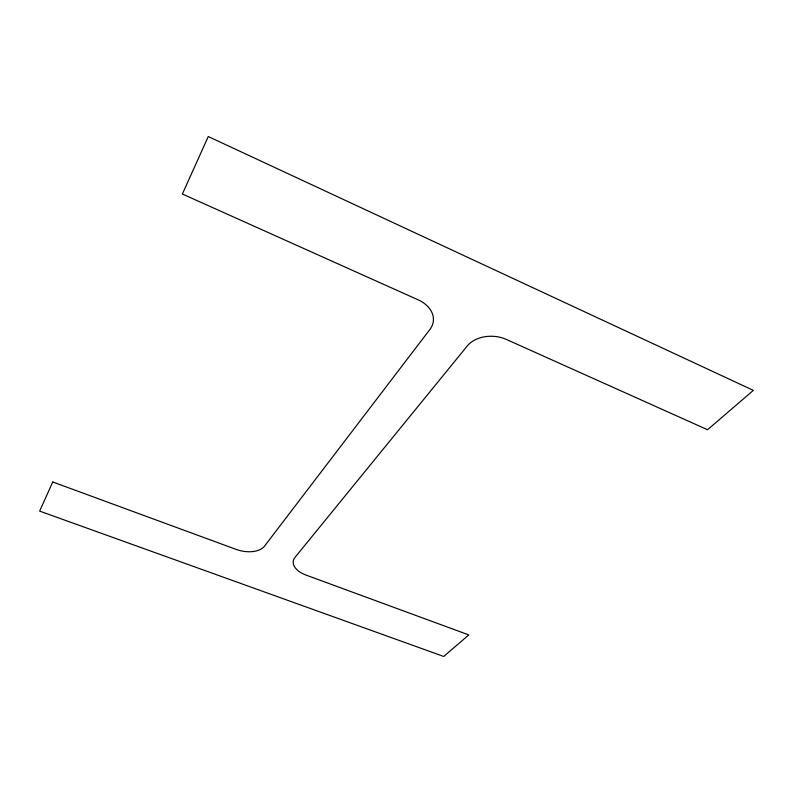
<?xml version="1.0" encoding="UTF-8"?>
<svg xmlns="http://www.w3.org/2000/svg" width="793" height="793" viewBox="0 0 793 793"><rect width="100%" height="100%" fill="white"/><g stroke="black" fill="none" stroke-linecap="round" stroke-linejoin="round"><path stroke-width="1.19" d="M52.764 481.975L39.65 511.108L443.743 656.465L468.802 634.925L306.118 575.113A21.897 12.341 9.7 0 1 294.897 557.509L467.345 345.877A28.161 20.023 2.3 0 1 506.321 339.414L707.544 429.737L753.35 390.374L208.262 136.535L182.38 194.017L418.228 299.873A28.617 21.074 7.2 0 1 429.984 329.343L264.456 546.218A22.343 12.747 12.1 0 1 236.185 549.41L52.764 481.975"/></g></svg>
